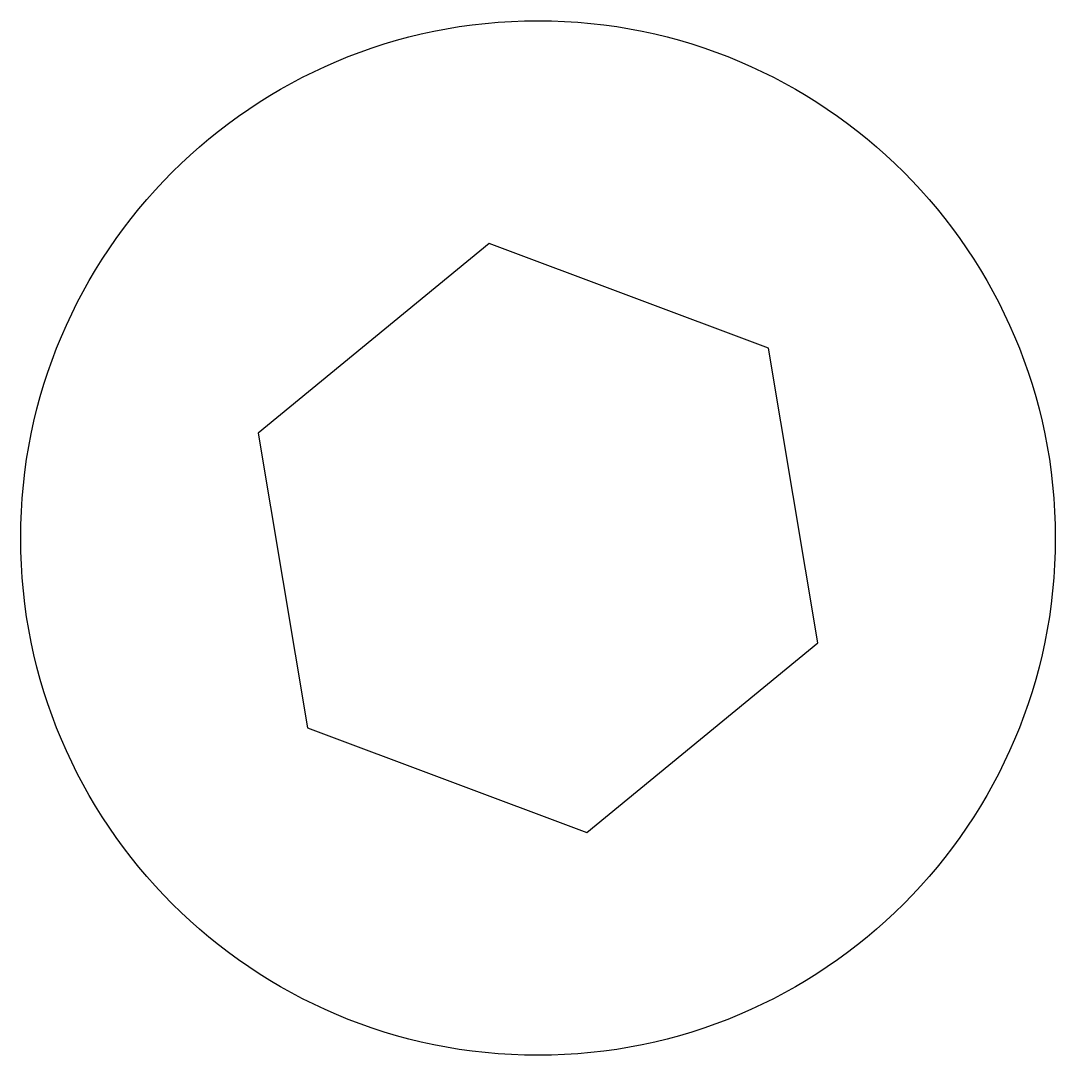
# Model space of a CAD drawing. Header units: millimetres. Extents: x -6 to 6, y -6 to 6.
import ezdxf

# ---------------------------------------------------------------- set-up
doc = ezdxf.new("R2010")
doc.units = ezdxf.units.MM
doc.layers.get('0').update_dxf_attribs({"linetype": 'CONTINUOUS'})

msp = doc.modelspace()

# ---------------------------------------------------------------- linework, layer by layer
msp.add_lwpolyline([(-0.568, 3.417), (-3.244, 1.216), (-2.675, -2.201), (0.568, -3.417), (3.244, -1.216), (2.675, 2.201)], close=True)
msp.add_circle((0, 0), 6)

doc.saveas('drawing.dxf')
